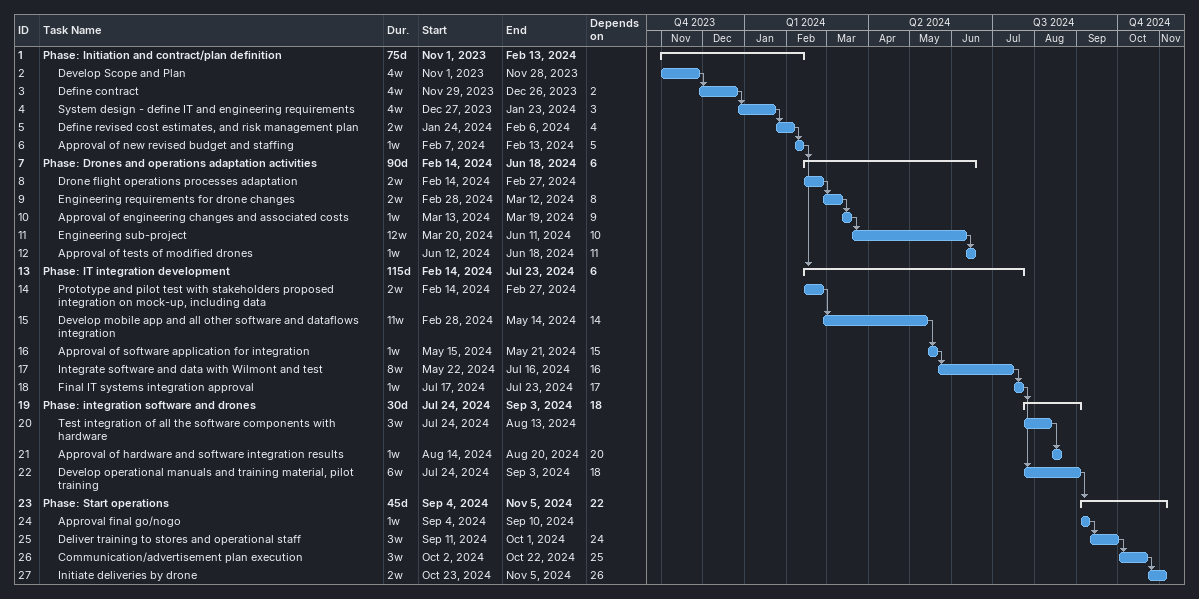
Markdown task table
| ID | Level | Task | Duration | Start | Finish | Predecessors |
|---|---|---|---|---|---|---|
| 1 | 1 | **Phase: Initiation and contract/plan definition** | 75d | 2023-11-01 | 2024-02-13 |  |
| 2 | 2 | Develop Scope and Plan | 4w | 2023-11-01 | 2023-11-28 |  |
| 3 | 2 | Define contract | 4w | 2023-11-29 | 2023-12-26 | 2 |
| 4 | 2 | System design - define IT and engineering requirements | 4w | 2023-12-27 | 2024-01-23 | 3 |
| 5 | 2 | Define revised cost estimates, and risk management plan | 2w | 2024-01-24 | 2024-02-06 | 4 |
| 6 | 2 | Approval of new revised budget and staffing | 1w | 2024-02-07 | 2024-02-13 | 5 |
| 7 | 1 | **Phase: Drones and operations adaptation activities** | 90d | 2024-02-14 | 2024-06-18 | 6 |
| 8 | 2 | Drone flight operations processes adaptation | 2w | 2024-02-14 | 2024-02-27 |  |
| 9 | 2 | Engineering requirements for drone changes | 2w | 2024-02-28 | 2024-03-12 | 8 |
| 10 | 2 | Approval of engineering changes and associated costs | 1w | 2024-03-13 | 2024-03-19 | 9 |
| 11 | 2 | Engineering sub-project | 12w | 2024-03-20 | 2024-06-11 | 10 |
| 12 | 2 | Approval of tests of modified drones | 1w | 2024-06-12 | 2024-06-18 | 11 |
| 13 | 1 | **Phase: IT integration development** | 115d | 2024-02-14 | 2024-07-23 | 6 |
| 14 | 2 | Prototype and pilot test with stakeholders proposed integration on mock-up, including data | 2w | 2024-02-14 | 2024-02-27 |  |
| 15 | 2 | Develop mobile app and all other software and dataflows integration | 11w | 2024-02-28 | 2024-05-14 | 14 |
| 16 | 2 | Approval of software application for integration | 1w | 2024-05-15 | 2024-05-21 | 15 |
| 17 | 2 | Integrate software and data with Wilmont and test | 8w | 2024-05-22 | 2024-07-16 | 16 |
| 18 | 2 | Final IT systems integration approval | 1w | 2024-07-17 | 2024-07-23 | 17 |
| 19 | 1 | **Phase: integration software and drones** | 30d | 2024-07-24 | 2024-09-03 | 18 |
| 20 | 2 | Test integration of all the software components with hardware | 3w | 2024-07-24 | 2024-08-13 |  |
| 21 | 2 | Approval of hardware and software integration results | 1w | 2024-08-14 | 2024-08-20 | 20 |
| 22 | 2 | Develop operational manuals and training material, pilot training | 6w | 2024-07-24 | 2024-09-03 | 18 |
| 23 | 1 | **Phase: Start operations** | 45d | 2024-09-04 | 2024-11-05 | 22 |
| 24 | 2 | Approval final go/nogo | 1w | 2024-09-04 | 2024-09-10 |  |
| 25 | 2 | Deliver training to stores and operational staff | 3w | 2024-09-11 | 2024-10-01 | 24 |
| 26 | 2 | Communication/advertisement plan execution | 3w | 2024-10-02 | 2024-10-22 | 25 |
| 27 | 2 | Initiate deliveries by drone | 2w | 2024-10-23 | 2024-11-05 | 26 |
